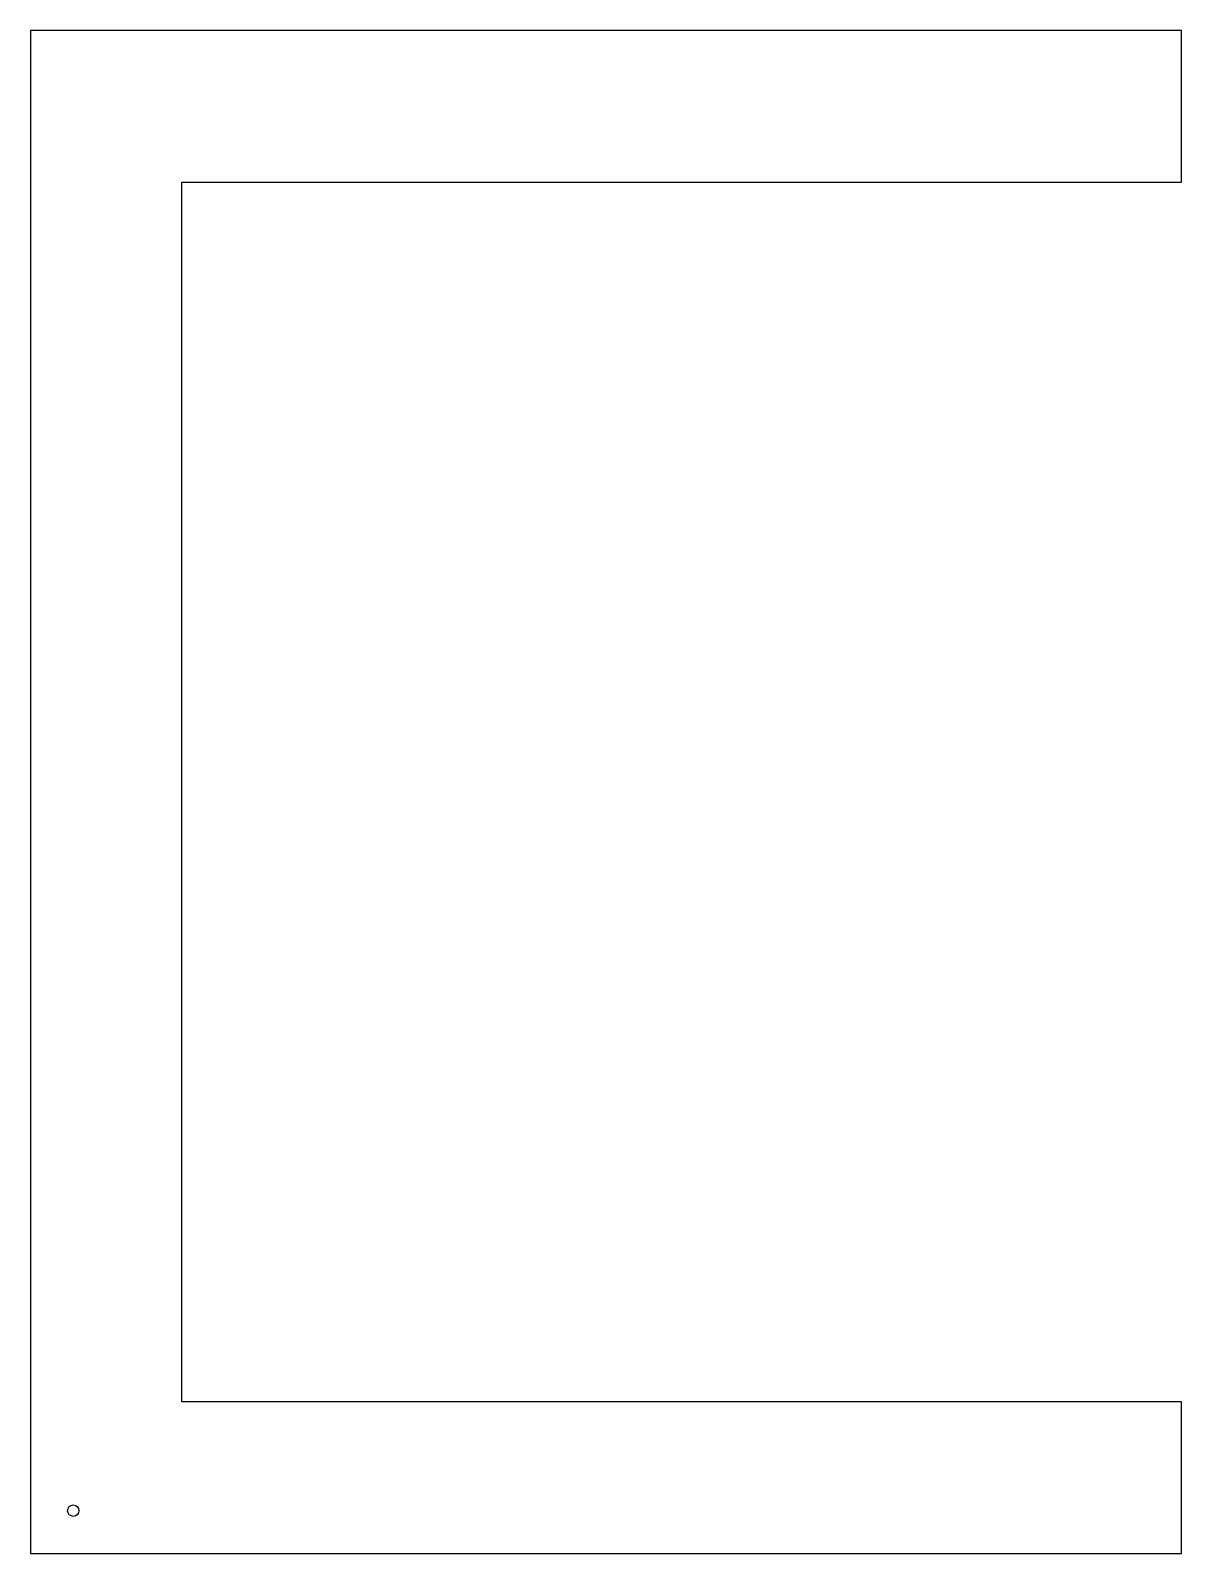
# Model space of a CAD drawing. Extents: x 128.6 to 147.6, y 138 to 163.1.
import ezdxf

# ---------------------------------------------------------------- set-up
doc = ezdxf.new("R2010")
doc.units = 0
doc.header["$LTSCALE"] = 12
doc.header["$MEASUREMENT"] = 0
doc.layers.add('MARKING', color=11, linetype='CONTINUOUS')
doc.layers.add('REPAD', color=7, linetype='CONTINUOUS')

msp = doc.modelspace()

# ---------------------------------------------------------------- linework, layer by layer
at = {"layer": 'MARKING'}
msp.add_circle((129.339, 138.728), 0.0938, dxfattribs=at)
at = {"layer": 'REPAD'}
for points, knots in [([(147.622, 163.146), (146.04, 163.146), (143.666, 163.146), (140.501, 163.146), (138.127, 163.146), (135.752, 163.146), (132.588, 163.146), (130.214, 163.146), (128.632, 163.146)], [0, 0, 0, 0, 0.249919, 0.374947, 0.5, 0.625053, 0.750081, 1, 1, 1, 1]), ([(131.132, 160.646), (132.506, 160.646), (134.567, 160.646), (137.315, 160.646), (139.377, 160.646), (141.439, 160.646), (144.187, 160.646), (146.248, 160.646), (147.622, 160.646)], [0, 0, 0, 0, 0.249939, 0.37496, 0.5, 0.62504, 0.750061, 1, 1, 1, 1]), ([(147.622, 140.521), (146.248, 140.521), (144.187, 140.521), (141.439, 140.521), (139.377, 140.521), (137.315, 140.521), (134.567, 140.521), (132.506, 140.521), (131.132, 140.521)], [0, 0, 0, 0, 0.249939, 0.37496, 0.5, 0.62504, 0.750061, 1, 1, 1, 1]), ([(128.632, 138.021), (130.214, 138.021), (132.588, 138.021), (135.752, 138.021), (138.127, 138.021), (140.501, 138.021), (143.666, 138.021), (146.04, 138.021), (147.622, 138.021)], [0, 0, 0, 0, 0.249919, 0.374947, 0.5, 0.625053, 0.750081, 1, 1, 1, 1])]:
    msp.add_open_spline(points, degree=3, knots=knots, dxfattribs=at)
for points in [[(128.632, 163.146), (128.632, 138.021)], [(147.622, 160.646), (147.622, 163.146)], [(131.132, 140.521), (131.132, 160.646)], [(147.622, 138.021), (147.622, 140.521)]]:
    msp.add_open_spline(points, degree=1, dxfattribs=at)

doc.saveas('drawing.dxf')
